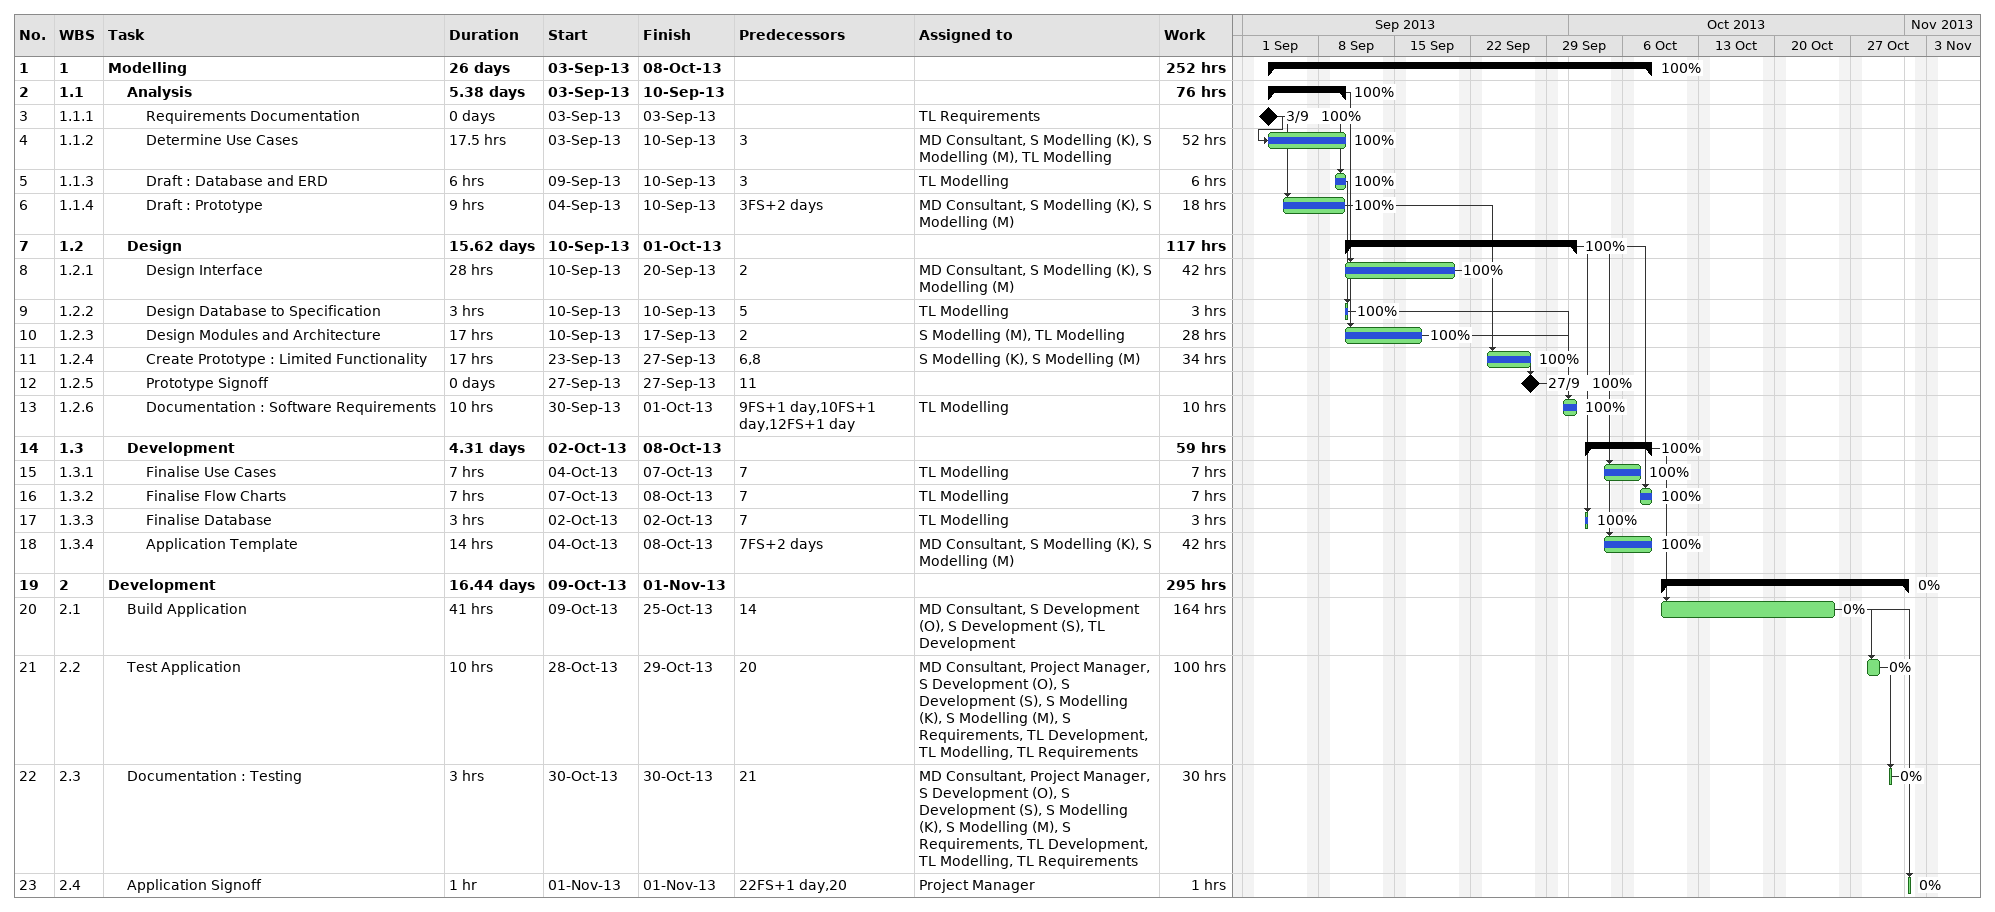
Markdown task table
| ID | WBS | Task | Duration | Start | Finish | Predecessors | Resources | % complete | Work (h) |
|---|---|---|---|---|---|---|---|---|---|
| 1 | 1 | **Modelling** | 26d | 2013-09-03 | 2013-10-08 |  |  | 100 | 252 |
| 2 | 1.1 | **Analysis** | 5.38d | 2013-09-03 | 2013-09-10 |  |  | 100 | 76 |
| 3 | 1.1.1 | Requirements Documentation | 0d | 2013-09-03 | 2013-09-03 |  | TL Requirements | 100 |  |
| 4 | 1.1.2 | Determine Use Cases | 17.5h | 2013-09-03 | 2013-09-10 | 3 | MD Consultant, S Modelling (K), S Modelling (M), TL Modelling | 100 | 52 |
| 5 | 1.1.3 | Draft : Database and ERD | 6h | 2013-09-09 | 2013-09-10 | 3 | TL Modelling | 100 | 6 |
| 6 | 1.1.4 | Draft : Prototype | 9h | 2013-09-04 | 2013-09-10 | 3FS+2d | MD Consultant, S Modelling (K), S Modelling (M) | 100 | 18 |
| 7 | 1.2 | **Design** | 15.62d | 2013-09-10 | 2013-10-01 |  |  | 100 | 117 |
| 8 | 1.2.1 | Design Interface | 28h | 2013-09-10 | 2013-09-20 | 2 | MD Consultant, S Modelling (K), S Modelling (M) | 100 | 42 |
| 9 | 1.2.2 | Design Database to Specification | 3h | 2013-09-10 | 2013-09-10 | 5 | TL Modelling | 100 | 3 |
| 10 | 1.2.3 | Design Modules and Architecture | 17h | 2013-09-10 | 2013-09-17 | 2 | S Modelling (M), TL Modelling | 100 | 28 |
| 11 | 1.2.4 | Create Prototype : Limited Functionality | 17h | 2013-09-23 | 2013-09-27 | 6, 8 | S Modelling (K), S Modelling (M) | 100 | 34 |
| 12 | 1.2.5 | Prototype Signoff | 0d | 2013-09-27 | 2013-09-27 | 11 |  | 100 |  |
| 13 | 1.2.6 | Documentation : Software Requirements | 10h | 2013-09-30 | 2013-10-01 | 9FS+1d, 10FS+1d, 12FS+1d | TL Modelling | 100 | 10 |
| 14 | 1.3 | **Development** | 4.31d | 2013-10-02 | 2013-10-08 |  |  | 100 | 59 |
| 15 | 1.3.1 | Finalise Use Cases | 7h | 2013-10-04 | 2013-10-07 | 7 | TL Modelling | 100 | 7 |
| 16 | 1.3.2 | Finalise Flow Charts | 7h | 2013-10-07 | 2013-10-08 | 7 | TL Modelling | 100 | 7 |
| 17 | 1.3.3 | Finalise Database | 3h | 2013-10-02 | 2013-10-02 | 7 | TL Modelling | 100 | 3 |
| 18 | 1.3.4 | Application Template | 14h | 2013-10-04 | 2013-10-08 | 7FS+2d | MD Consultant, S Modelling (K), S Modelling (M) | 100 | 42 |
| 19 | 2 | **Development** | 16.44d | 2013-10-09 | 2013-11-01 |  |  | 0 | 295 |
| 20 | 2.1 | Build Application | 41h | 2013-10-09 | 2013-10-25 | 14 | MD Consultant, S Development (O), S Development (S), TL Development | 0 | 164 |
| 21 | 2.2 | Test Application | 10h | 2013-10-28 | 2013-10-29 | 20 | MD Consultant, Project Manager, S Development (O), S Development (S), S Modelling (K), S Modelling (M), S Requirements, TL Development, TL Modelling, TL Requirements | 0 | 100 |
| 22 | 2.3 | Documentation : Testing | 3h | 2013-10-30 | 2013-10-30 | 21 | MD Consultant, Project Manager, S Development (O), S Development (S), S Modelling (K), S Modelling (M), S Requirements, TL Development, TL Modelling, TL Requirements | 0 | 30 |
| 23 | 2.4 | Application Signoff | 1h | 2013-11-01 | 2013-11-01 | 22FS+1d, 20 | Project Manager | 0 | 1 |
